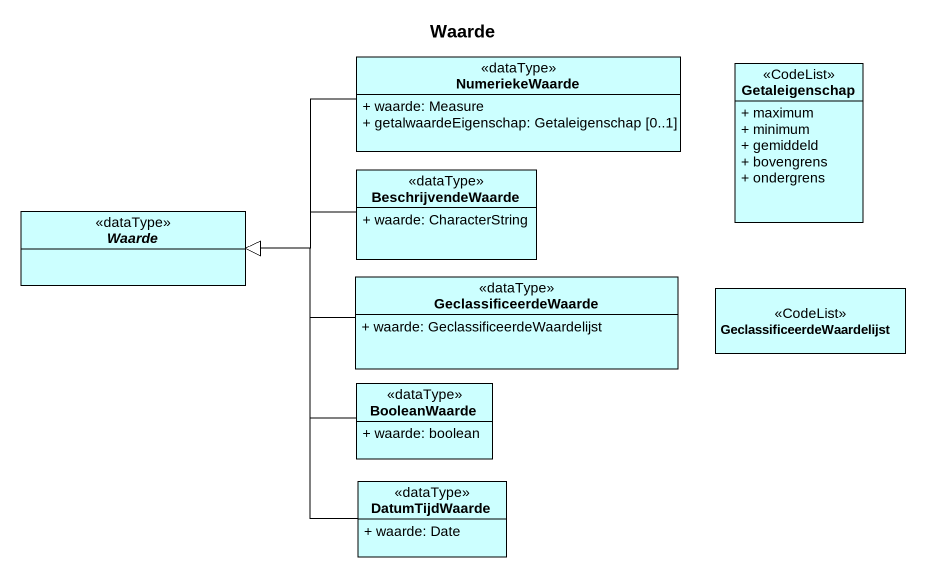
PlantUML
@startuml
title Waarde
hide circle
hide empty members
skinparam classAttributeIconSize 0
class NumeriekeWaarde <<dataType>> #CCFFFF {
  + waarde: Measure
  + getalwaardeEigenschap: Getaleigenschap [0..1]
}
class Getaleigenschap <<CodeList>> #CCFFFF {
  + maximum
  + minimum
  + gemiddeld
  + bovengrens
  + ondergrens
}
class BeschrijvendeWaarde <<dataType>> #CCFFFF {
  + waarde: CharacterString
}
abstract class Waarde <<dataType>> #CCFFFF
class GeclassificeerdeWaarde <<dataType>> #CCFFFF {
  + waarde: GeclassificeerdeWaardelijst
}
class GeclassificeerdeWaardelijst <<CodeList>> #CCFFFF
class BooleanWaarde <<dataType>> #CCFFFF {
  + waarde: boolean
}
class DatumTijdWaarde <<dataType>> #CCFFFF {
  + waarde: Date
}
NumeriekeWaarde -left-|> Waarde
BeschrijvendeWaarde -left-|> Waarde
GeclassificeerdeWaarde -left-|> Waarde
BooleanWaarde -left-|> Waarde
DatumTijdWaarde -up-|> Waarde
@enduml
